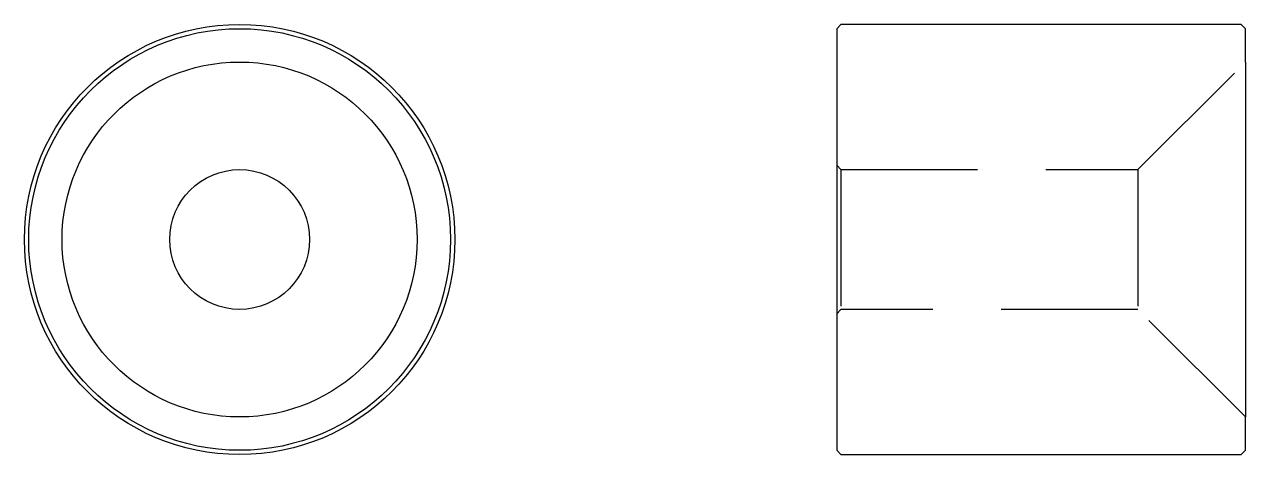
# Model space of a CAD drawing. Header units: millimetres. Extents: x 1.1 to 57.9, y 5.3 to 25.3.
import ezdxf

# ---------------------------------------------------------------- set-up
doc = ezdxf.new("R2010")
doc.units = ezdxf.units.MM
doc.linetypes.add('HIDDEN', pattern=[9.525, 6.35, -3.175])
doc.layers.add('TRACO__INVISIVEL', color=4, linetype='HIDDEN')

msp = doc.modelspace()

# ---------------------------------------------------------------- linework, layer by layer
at = {"color": 7, "linetype": 'Continuous', "lineweight": 25}
for p, q in [((39.066, 25.28), (38.866, 25.08)), ((38.866, 25.08), (38.866, 5.48)), ((57.666, 25.28), (39.066, 25.28)), ((57.866, 25.08), (57.666, 25.28)), ((57.866, 23.53), (57.866, 25.08)), ((57.866, 5.48), (57.866, 7.03)), ((38.866, 5.48), (39.066, 5.28)), ((39.066, 5.28), (57.666, 5.28)), ((57.666, 5.28), (57.866, 5.48))]:
    msp.add_line(p, q, dxfattribs=at)
for radius in [10, 9.8, 8.25, 3.25]:
    msp.add_circle((11.122, 15.28), radius, dxfattribs=at)
at = {"layer": 'TRACO__INVISIVEL', "lineweight": 25}
for p, q in [((52.866, 18.53), (57.866, 23.53)), ((38.866, 18.73), (39.066, 18.53)), ((39.066, 18.53), (39.066, 12.03)), ((39.066, 18.53), (52.866, 18.53)), ((52.866, 18.53), (52.866, 12.03)), ((39.066, 12.03), (38.866, 11.83)), ((52.866, 12.03), (39.066, 12.03)), ((57.866, 7.03), (52.866, 12.03))]:
    msp.add_line(p, q, dxfattribs=at)
at = {"layer": 'TRACO__INVISIVEL', "color": 7, "linetype": 'Continuous', "lineweight": 25}
msp.add_line((57.866, 23.53), (57.866, 7.03), dxfattribs=at)

doc.saveas('drawing.dxf')
